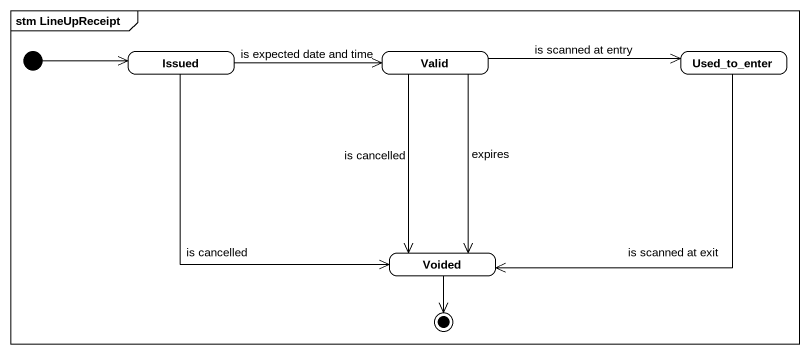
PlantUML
@startuml
mainframe stm LineUpReceipt
hide empty description
state Issued
state Valid
state Used_to_enter
state Voided
[*] -right-> Issued
Issued -right-> Valid : is expected date and time
Issued --> Voided : is cancelled
Valid -right-> Used_to_enter : is scanned at entry
Valid --> Voided : expires
Valid --> Voided : is cancelled
Used_to_enter --> Voided : is scanned at exit
Voided --> [*]
@enduml
